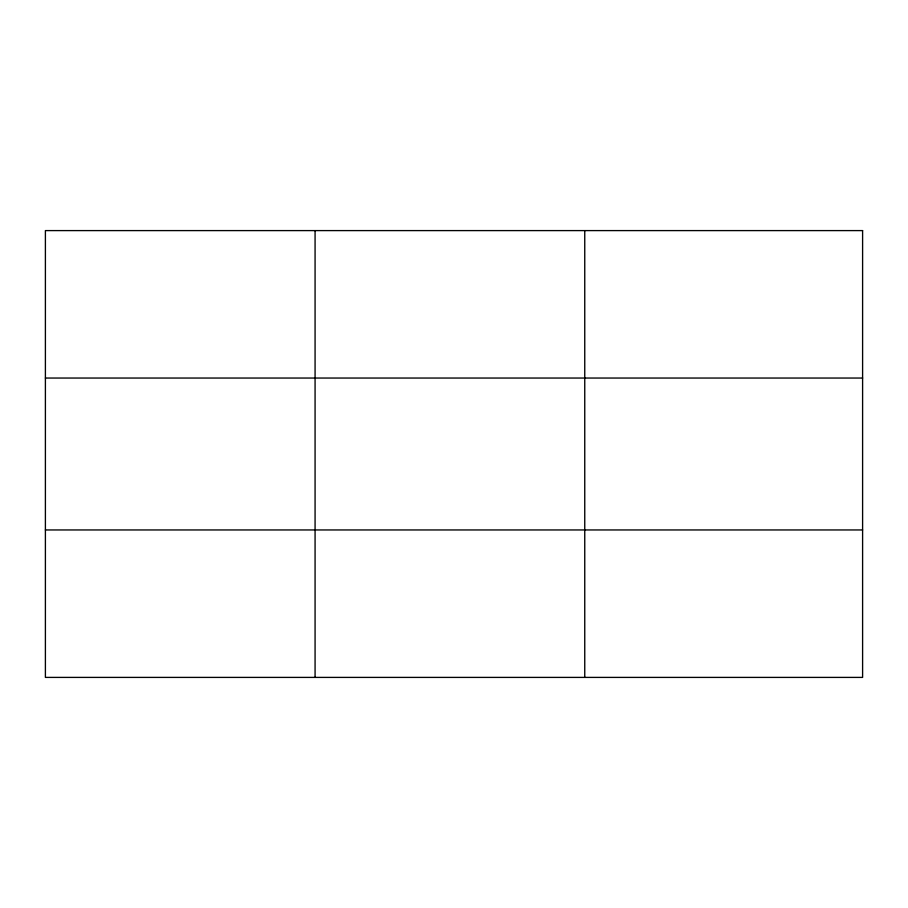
<?xml version="1.0" encoding="UTF-8"?>
<svg xmlns="http://www.w3.org/2000/svg" width="908" height="908" viewBox="0 0 908 908"><rect width="100%" height="100%" fill="white"/><g stroke="black" fill="none" stroke-linecap="round" stroke-linejoin="round"><path stroke-width="1.36" d="M315.076 677.402L315.076 230.598M584.752 677.402L584.752 230.598M45.4 378.046L862.6 378.046M45.4 529.954L862.6 529.954M862.6 230.598L45.4 230.598L45.4 677.402L862.6 677.402L862.6 230.598"/></g></svg>
